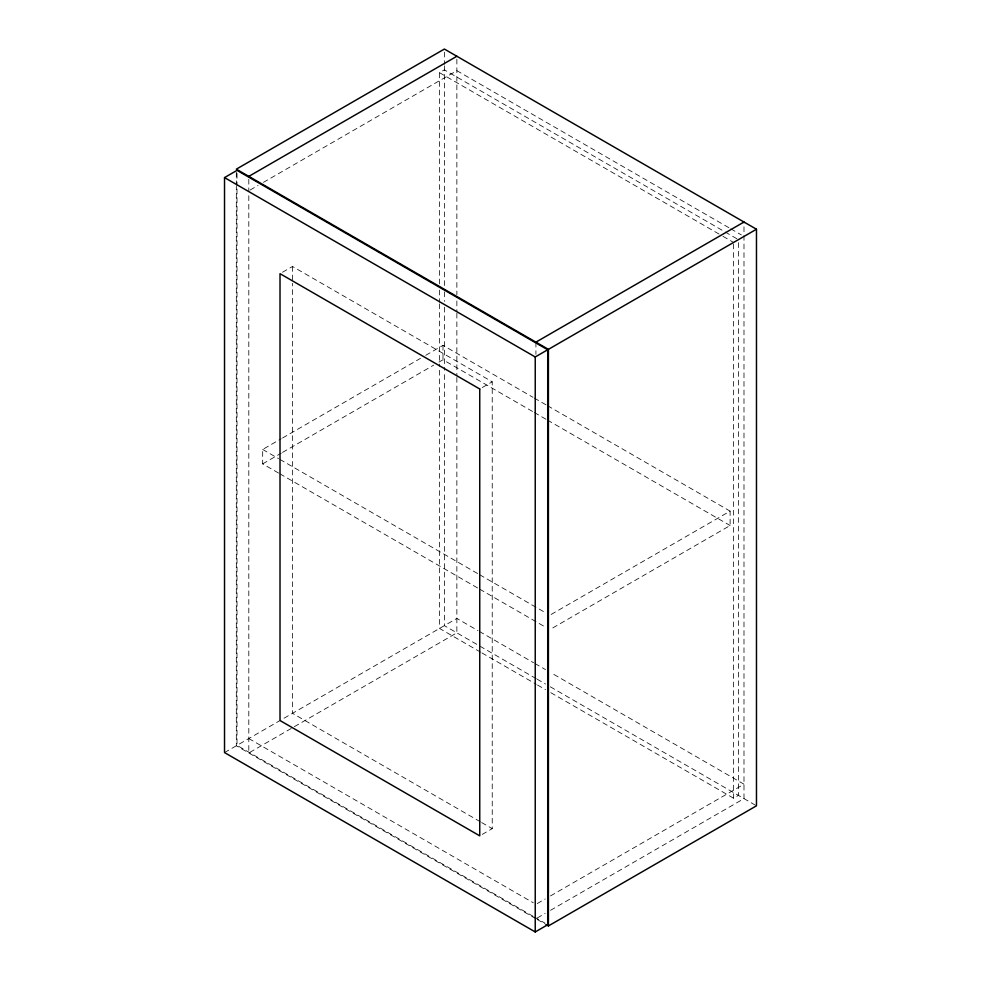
<?xml version="1.0" encoding="UTF-8"?>
<svg xmlns="http://www.w3.org/2000/svg" width="981" height="981" viewBox="0 0 981 981"><rect width="100%" height="100%" fill="white"/><g stroke="black" fill="none" stroke-linecap="round" stroke-linejoin="round"><path stroke-width="0.74" stroke-dasharray="4.91 3.68" d="M439.525 283.963L439.525 72.68L444.381 69.872L738.435 239.646M250.13 190.032L258.077 185.434M263.386 182.38L456.864 70.669L729.435 228.033M282.516 272.24L292.497 266.476L492.229 381.793L492.229 828.651L482.247 834.414M278.555 473.038L262.675 463.878L262.675 449.457L281.24 438.74M282.565 437.98L420.457 358.372M425.754 355.306L442.995 345.349L532.965 397.293M262.675 463.878L281.24 453.161M282.565 452.388L433.712 365.128M439.01 362.063L442.995 359.769L532.965 411.713M482.247 387.556L492.229 381.793M224.526 752.574L456.864 618.435L478.029 630.66M551.126 614.462L730.109 511.126L730.109 525.534L551.126 628.87M537.257 903.562L545.203 898.964M550.5 895.911L743.99 784.199L550.807 672.672M550.795 692.684L733.58 798.215L738.435 795.407L738.435 241.179M537.257 917.971L545.203 913.385M550.5 910.319L743.99 798.62L743.99 222.025M730.747 228.806L741.342 234.913M439.525 72.68L721.66 235.563M722.985 236.323L733.58 242.442M534.289 398.065L546.196 404.932M547.521 405.705L730.109 511.126M534.289 412.474L546.196 419.353M547.521 420.113L730.109 525.534M262.675 449.457L278.555 458.63M279.879 459.39L478.348 573.971M479.672 574.743L545.828 612.929M279.879 473.798L478.348 588.392M479.672 589.152L545.828 627.35M479.353 631.421L533.603 662.739M534.927 663.499L545.51 669.618M536.251 678.68L444.381 625.645L444.381 371.492M537.098 679.171L545.51 684.027M550.341 686.823L756.474 805.818M480.592 652.144L439.525 628.441L439.525 368.169M481.916 652.917L536.215 684.272M537.539 685.032L545.497 689.618M480.334 821.771L292.497 713.334L292.497 283.301M481.646 822.532L492.229 828.651M248.806 738.558L533.284 902.79M533.173 916.352L237.01 745.364L237.01 187.199M534.498 917.112L545.068 923.219M535.92 918.731L236.323 745.756L236.323 185.998M537.171 919.455L544.663 923.783M733.58 243.975L733.58 798.215M535.92 342.148L535.92 354.386M456.864 59.142L456.864 294.852M456.864 300.959L456.864 311.676M456.864 313.197L456.864 375.907M456.864 377.44L456.864 632.843L248.806 752.967L248.806 193.208M444.381 52.103L444.381 64.341M444.381 65.874L444.381 290.695M444.381 291.872L444.381 301.4M444.381 307.188L444.381 370.229M442.995 345.349L442.995 359.769M439.525 290.082L439.525 302.332M439.525 303.865L439.525 366.636M292.497 266.476L292.497 281.78M248.806 179.265L248.806 191.675M237.01 173.429L237.01 185.667M236.323 172.227L236.323 184.465"/><path stroke-width="1.47" d="M224.526 177.586L237.01 170.375L547.717 349.751L547.717 924.74L535.234 931.95L224.526 752.574L224.526 177.586L535.234 356.961L547.717 349.751M248.806 176.384L456.864 56.26M535.92 342.148L743.99 222.025M756.474 229.235L444.381 49.05L236.323 169.173L548.404 349.359L756.474 229.235L756.474 805.818L548.404 925.941L545.914 924.507M548.404 349.359L548.404 925.941M535.234 356.961L535.234 931.95M479.746 388.991L280.014 273.674L280.014 720.532L479.746 835.849L479.746 388.991"/></g></svg>
